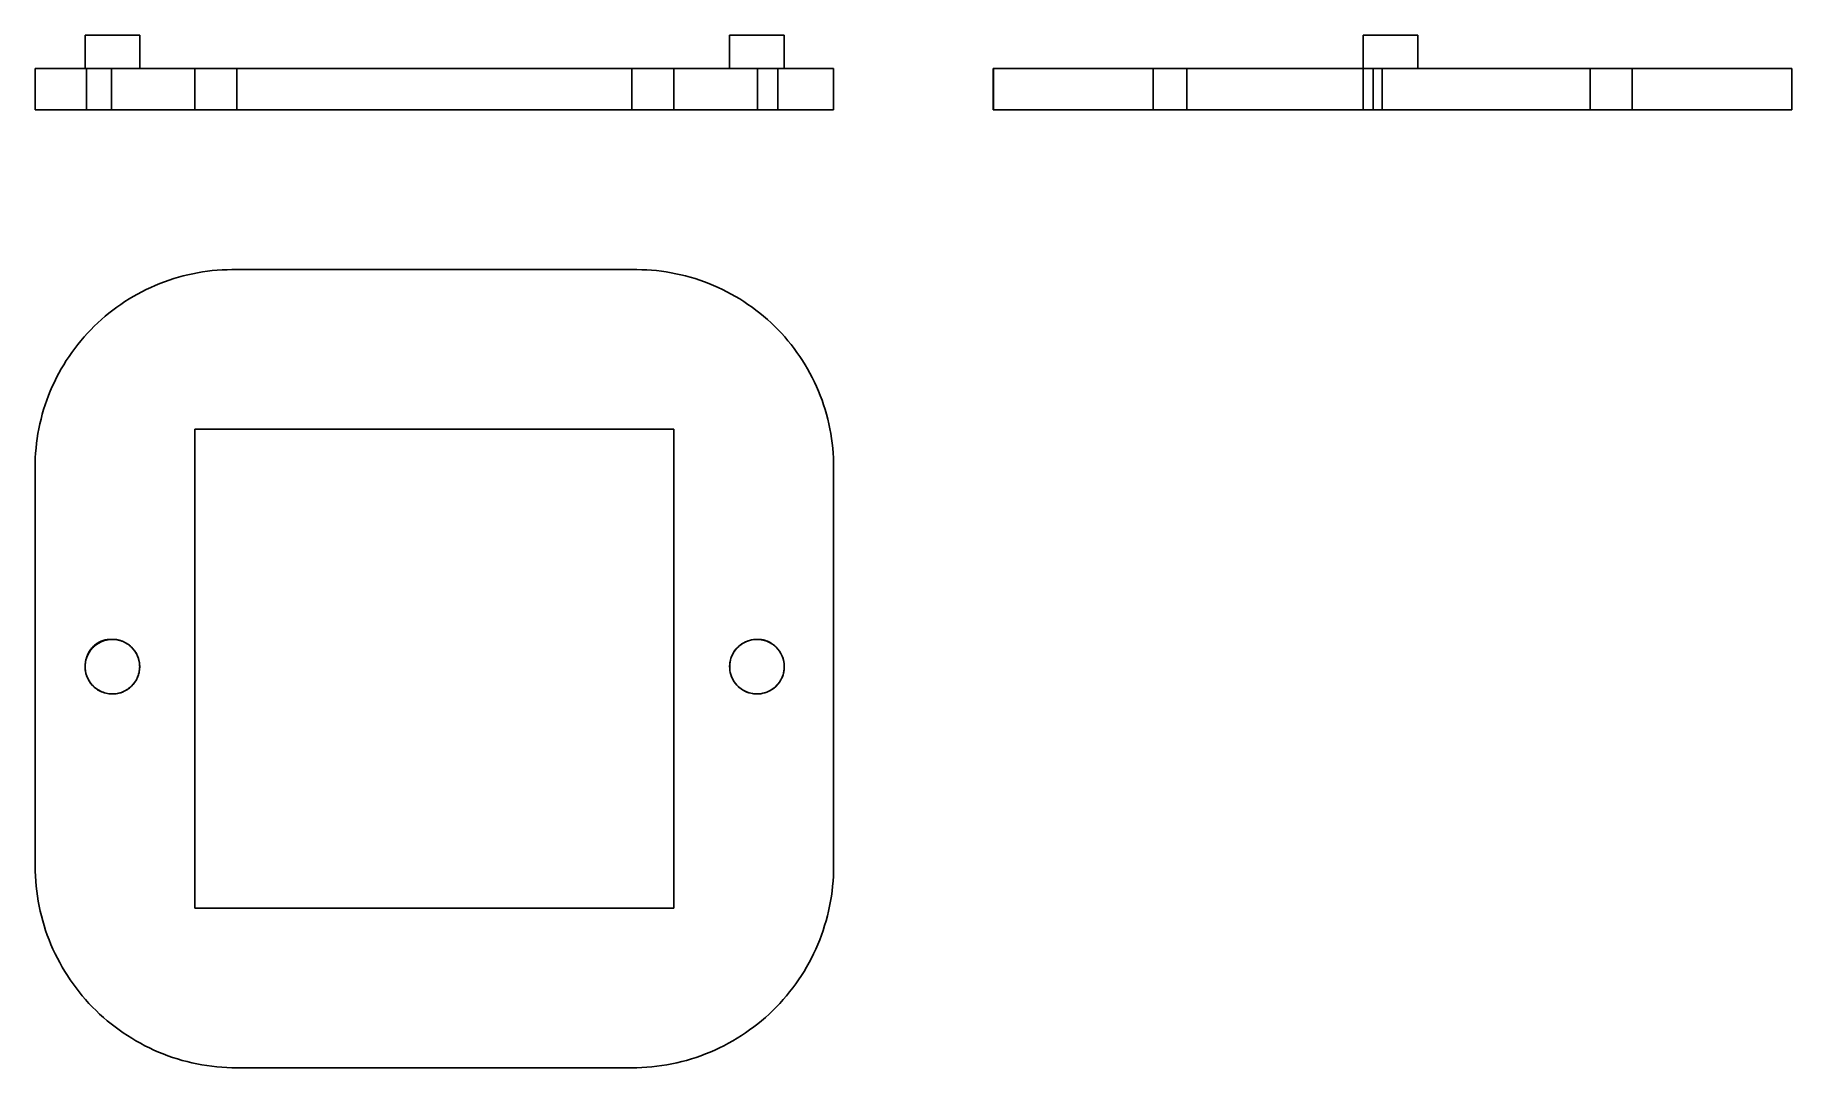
# Model space of a CAD drawing. Extents: x 0 to 3.3, y 0 to 1.94.
import ezdxf

# ---------------------------------------------------------------- set-up
doc = ezdxf.new("R2010")
doc.units = 0
doc.linetypes.add('HIDDEN', pattern=[0.075004, 0.050028, -0.024976])
for name, color, linetype in [('FRONT', 7, 'CONTINUOUS'), ('FRONT_HID', 7, 'HIDDEN'), ('LEFT', 7, 'CONTINUOUS'), ('LEFT_HID', 7, 'HIDDEN'), ('TOP', 7, 'CONTINUOUS'), ('TOP_HID', 7, 'HIDDEN')]:
    doc.layers.add(name, color=color, linetype=linetype)

msp = doc.modelspace()

# ---------------------------------------------------------------- linework, layer by layer
at = {"layer": 'FRONT'}
for p, q in [((0.196382, 1.940723), (0.09375, 1.940723)), ((0.09375, 1.940723), (0.09375, 1.878223)), ((0.196382, 1.878223), (0.196382, 1.940723)), ((1.407319, 1.940723), (1.304688, 1.940723)), ((1.304688, 1.940723), (1.304688, 1.878223)), ((1.407319, 1.878223), (1.407319, 1.940723)), ((0, 1.800098), (0, 1.878223)), ((0, 1.800098), (0, 1.878223)), ((0.378947, 1.878223), (0, 1.878223)), ((0.378947, 1.800098), (0.378947, 1.878223)), ((1.121053, 1.878223), (0.378947, 1.878223)), ((1.121053, 1.800098), (1.121053, 1.878223)), ((1.5, 1.878223), (1.121053, 1.878223)), ((1.5, 1.800098), (1.5, 1.878223)), ((0.378947, 1.800098), (0, 1.800098)), ((1.121053, 1.800098), (0.378947, 1.800098)), ((1.5, 1.800098), (1.121053, 1.800098))]:
    msp.add_line(p, q, dxfattribs=at)
at = {"layer": 'FRONT_HID', "linetype": 'HIDDEN'}
for p, q in [((0.196382, 1.878223), (0.09375, 1.878223)), ((0.09375, 1.878223), (0.096247, 1.878223)), ((0.096247, 1.878223), (0.096247, 1.800098)), ((0.143556, 1.878223), (0.096247, 1.878223)), ((0.143556, 1.878223), (0.143556, 1.800098)), ((0.143556, 1.878223), (0.196382, 1.878223)), ((0.3, 1.800098), (0.3, 1.878223)), ((0.3, 1.878223), (1.2, 1.878223)), ((0.3, 1.800098), (0.3, 1.878223)), ((1.2, 1.878223), (0.3, 1.878223)), ((1.2, 1.800098), (1.2, 1.878223)), ((1.2, 1.800098), (1.2, 1.878223)), ((1.407319, 1.878223), (1.304688, 1.878223)), ((1.304688, 1.878223), (1.356968, 1.878223)), ((1.356968, 1.878223), (1.356968, 1.800098)), ((1.395387, 1.878223), (1.356968, 1.878223)), ((1.395387, 1.878223), (1.395387, 1.800098)), ((1.395387, 1.878223), (1.407319, 1.878223)), ((0.143556, 1.800098), (0.096247, 1.800098)), ((0.096247, 1.800098), (0.196382, 1.800098)), ((0.096247, 1.800098), (0.189474, 1.800098)), ((0.143556, 1.800098), (0.096247, 1.800098)), ((0.196382, 1.800098), (0.143556, 1.800098)), ((0.189474, 1.800098), (0.143556, 1.800098)), ((0.3, 1.800098), (1.2, 1.800098)), ((1.2, 1.800098), (0.3, 1.800098)), ((1.356968, 1.800098), (1.405263, 1.800098)), ((1.356968, 1.800098), (1.407319, 1.800098)), ((1.395387, 1.800098), (1.356968, 1.800098)), ((1.395387, 1.800098), (1.356968, 1.800098)), ((1.405263, 1.800098), (1.395387, 1.800098)), ((1.407319, 1.800098), (1.395387, 1.800098))]:
    msp.add_line(p, q, dxfattribs=at)
at = {"layer": 'LEFT'}
for p, q in [((2.494838, 1.940723), (2.597469, 1.940723)), ((2.494838, 1.940723), (2.494838, 1.878223)), ((2.597469, 1.940723), (2.597469, 1.878223)), ((1.800017, 1.878223), (2.163259, 1.878223)), ((1.800017, 1.878223), (1.800017, 1.800098)), ((2.163259, 1.800098), (2.163259, 1.878223)), ((2.163259, 1.878223), (2.921153, 1.878223)), ((2.921153, 1.878223), (3.300101, 1.878223)), ((2.921153, 1.800098), (2.921153, 1.878223)), ((3.300101, 1.800098), (3.300101, 1.878223)), ((1.800017, 1.800098), (2.163259, 1.800098)), ((2.163259, 1.800098), (2.921153, 1.800098)), ((2.921153, 1.800098), (3.300101, 1.800098))]:
    msp.add_line(p, q, dxfattribs=at)
at = {"layer": 'LEFT_HID', "linetype": 'HIDDEN'}
for p, q in [((2.546153, 1.940723), (2.494838, 1.940723)), ((2.546153, 1.940723), (2.494838, 1.940723)), ((2.597469, 1.940723), (2.546153, 1.940723)), ((2.597469, 1.940723), (2.546153, 1.940723)), ((1.800101, 1.878223), (1.800017, 1.878223)), ((1.800017, 1.878223), (1.800101, 1.878223)), ((1.800101, 1.800098), (1.800101, 1.878223)), ((1.800101, 1.800098), (1.800101, 1.878223)), ((2.100101, 1.800098), (2.100101, 1.878223)), ((2.100101, 1.878223), (3.000101, 1.878223)), ((3.000101, 1.878223), (2.100101, 1.878223)), ((2.100101, 1.800098), (2.100101, 1.878223)), ((2.597469, 1.878223), (2.494838, 1.878223)), ((2.494838, 1.878223), (2.494847, 1.878223)), ((2.49486, 1.878223), (2.494838, 1.878223)), ((2.494838, 1.878223), (2.530342, 1.878223)), ((2.513256, 1.878223), (2.494838, 1.878223)), ((2.494838, 1.878223), (2.494847, 1.878223)), ((2.49486, 1.878223), (2.494838, 1.878223)), ((2.494838, 1.878223), (2.546153, 1.878223)), ((2.494838, 1.878223), (2.494838, 1.800098)), ((2.494838, 1.878223), (2.494838, 1.800098)), ((2.494847, 1.878223), (2.494847, 1.800098)), ((2.49486, 1.878223), (2.49486, 1.800098)), ((2.513256, 1.878223), (2.513256, 1.800098)), ((2.513256, 1.878223), (2.546153, 1.878223)), ((2.530342, 1.878223), (2.530342, 1.800098)), ((2.597469, 1.878223), (2.530342, 1.878223)), ((2.546153, 1.878223), (2.597469, 1.878223)), ((2.546153, 1.878223), (2.597469, 1.878223)), ((3.000101, 1.800098), (3.000101, 1.878223)), ((3.000101, 1.800098), (3.000101, 1.878223)), ((1.800017, 1.800098), (1.800101, 1.800098)), ((1.800101, 1.800098), (1.800017, 1.800098)), ((2.100101, 1.800098), (3.000101, 1.800098)), ((3.000101, 1.800098), (2.100101, 1.800098)), ((2.49486, 1.800098), (2.494838, 1.800098)), ((2.494838, 1.800098), (2.530342, 1.800098)), ((2.513256, 1.800098), (2.494838, 1.800098)), ((2.494838, 1.800098), (2.494847, 1.800098)), ((2.494847, 1.800098), (2.542206, 1.800098)), ((2.494847, 1.800098), (2.546153, 1.800098)), ((2.513256, 1.800098), (2.494847, 1.800098)), ((2.546153, 1.800098), (2.49486, 1.800098)), ((2.542206, 1.800098), (2.49486, 1.800098)), ((2.49486, 1.800098), (2.530342, 1.800098)), ((2.542206, 1.800098), (2.513256, 1.800098)), ((2.546153, 1.800098), (2.513256, 1.800098)), ((2.530342, 1.800098), (2.546153, 1.800098)), ((2.530342, 1.800098), (2.542206, 1.800098))]:
    msp.add_line(p, q, dxfattribs=at)
at = {"layer": 'TOP'}
for p, q in [((0.269227, 1.485842), (0.260361, 1.483193)), ((0.278156, 1.48827), (0.269227, 1.485842)), ((0.287143, 1.490474), (0.278156, 1.48827)), ((0.296182, 1.492454), (0.287143, 1.490474)), ((0.305268, 1.494207), (0.296182, 1.492454)), ((0.314395, 1.495734), (0.305268, 1.494207)), ((0.323557, 1.497032), (0.314395, 1.495734)), ((0.332748, 1.498102), (0.323557, 1.497032)), ((0.341963, 1.498942), (0.332748, 1.498102)), ((0.351196, 1.499552), (0.341963, 1.498942)), ((0.360442, 1.499932), (0.351196, 1.499552)), ((0.369694, 1.500081), (0.360442, 1.499932)), ((0.378947, 1.5), (0.369694, 1.500081)), ((1.121053, 1.5), (0.378947, 1.5)), ((1.130306, 1.500081), (1.121053, 1.5)), ((1.139558, 1.499932), (1.130306, 1.500081)), ((1.148804, 1.499552), (1.139558, 1.499932)), ((1.158037, 1.498942), (1.148804, 1.499552)), ((1.167252, 1.498102), (1.158037, 1.498942)), ((1.176443, 1.497032), (1.167252, 1.498102)), ((1.185605, 1.495734), (1.176443, 1.497032)), ((1.194732, 1.494207), (1.185605, 1.495734)), ((1.203818, 1.492454), (1.194732, 1.494207)), ((1.212857, 1.490474), (1.203818, 1.492454)), ((1.221844, 1.48827), (1.212857, 1.490474)), ((1.230773, 1.485842), (1.221844, 1.48827)), ((1.239639, 1.483193), (1.230773, 1.485842)), ((0.192363, 1.454236), (0.184309, 1.44968)), ((0.200529, 1.458589), (0.192363, 1.454236)), ((0.2088, 1.462738), (0.200529, 1.458589)), ((0.217172, 1.46668), (0.2088, 1.462738)), ((0.22564, 1.470411), (0.217172, 1.46668)), ((0.234198, 1.47393), (0.22564, 1.470411)), ((0.242841, 1.477235), (0.234198, 1.47393)), ((0.251564, 1.480323), (0.242841, 1.477235)), ((0.260361, 1.483193), (0.251564, 1.480323)), ((1.248436, 1.480323), (1.239639, 1.483193)), ((1.257159, 1.477235), (1.248436, 1.480323)), ((1.265802, 1.47393), (1.257159, 1.477235)), ((1.27436, 1.470411), (1.265802, 1.47393)), ((1.282828, 1.46668), (1.27436, 1.470411)), ((1.2912, 1.462738), (1.282828, 1.46668)), ((1.299471, 1.458589), (1.2912, 1.462738)), ((1.307637, 1.454236), (1.299471, 1.458589)), ((1.315691, 1.44968), (1.307637, 1.454236)), ((0.145877, 1.42397), (0.138592, 1.418265)), ((0.153303, 1.429492), (0.145877, 1.42397)), ((0.160863, 1.434828), (0.153303, 1.429492)), ((0.168554, 1.439973), (0.160863, 1.434828)), ((0.176371, 1.444924), (0.168554, 1.439973)), ((0.184309, 1.44968), (0.176371, 1.444924)), ((1.323629, 1.444924), (1.315691, 1.44968)), ((1.331446, 1.439973), (1.323629, 1.444924)), ((1.339137, 1.434828), (1.331446, 1.439973)), ((1.346697, 1.429492), (1.339137, 1.434828)), ((1.354123, 1.42397), (1.346697, 1.429492)), ((1.361408, 1.418265), (1.354123, 1.42397)), ((0.104422, 1.387115), (0.098068, 1.380387)), ((0.110941, 1.393682), (0.104422, 1.387115)), ((0.117622, 1.400084), (0.110941, 1.393682)), ((0.12446, 1.406318), (0.117622, 1.400084)), ((0.131452, 1.412379), (0.12446, 1.406318)), ((0.138592, 1.418265), (0.131452, 1.412379)), ((1.368548, 1.412379), (1.361408, 1.418265)), ((1.37554, 1.406318), (1.368548, 1.412379)), ((1.382378, 1.400084), (1.37554, 1.406318)), ((1.389059, 1.393682), (1.382378, 1.400084)), ((1.395578, 1.387115), (1.389059, 1.393682)), ((1.401932, 1.380387), (1.395578, 1.387115)), ((0.080041, 1.359284), (0.074389, 1.351957)), ((0.085874, 1.366467), (0.080041, 1.359284)), ((0.091884, 1.373503), (0.085874, 1.366467)), ((0.098068, 1.380387), (0.091884, 1.373503)), ((1.408116, 1.373503), (1.401932, 1.380387)), ((1.414126, 1.366467), (1.408116, 1.373503)), ((1.419959, 1.359284), (1.414126, 1.366467)), ((1.425611, 1.351957), (1.419959, 1.359284)), ((0.053659, 1.321311), (0.048962, 1.313338)), ((0.058553, 1.329164), (0.053659, 1.321311)), ((0.063642, 1.336892), (0.058553, 1.329164)), ((0.068922, 1.344492), (0.063642, 1.336892)), ((0.074389, 1.351957), (0.068922, 1.344492)), ((1.431078, 1.344492), (1.425611, 1.351957)), ((1.436358, 1.336892), (1.431078, 1.344492)), ((1.441447, 1.329164), (1.436358, 1.336892)), ((1.446341, 1.321311), (1.441447, 1.329164)), ((1.451038, 1.313338), (1.446341, 1.321311)), ((0.036083, 1.288753), (0.032203, 1.280352)), ((0.040171, 1.297054), (0.036083, 1.288753)), ((0.044465, 1.305251), (0.040171, 1.297054)), ((0.048962, 1.313338), (0.044465, 1.305251)), ((1.455535, 1.305251), (1.451038, 1.313338)), ((1.459829, 1.297054), (1.455535, 1.305251)), ((1.463917, 1.288753), (1.459829, 1.297054)), ((1.467797, 1.280352), (1.463917, 1.288753)), ((0.021836, 1.254606), (0.018812, 1.245861)), ((0.025077, 1.263273), (0.021836, 1.254606)), ((0.028534, 1.271857), (0.025077, 1.263273)), ((0.032203, 1.280352), (0.028534, 1.271857)), ((1.471466, 1.271857), (1.467797, 1.280352)), ((1.474923, 1.263273), (1.471466, 1.271857)), ((1.478164, 1.254606), (1.474923, 1.263273)), ((1.481188, 1.245861), (1.478164, 1.254606)), ((0.013422, 1.228158), (0.01106, 1.219211)), ((0.016007, 1.237043), (0.013422, 1.228158)), ((0.018812, 1.245861), (0.016007, 1.237043)), ((1.483993, 1.237043), (1.481188, 1.245861)), ((1.486578, 1.228158), (1.483993, 1.237043)), ((1.48894, 1.219211), (1.486578, 1.228158)), ((0.005321, 1.192056), (0.003861, 1.182919)), ((0.007008, 1.201155), (0.005321, 1.192056)), ((0.008921, 1.210208), (0.007008, 1.201155)), ((0.01106, 1.219211), (0.008921, 1.210208)), ((0.3, 1.2), (0.3, 0.3)), ((1.2, 1.2), (0.3, 1.2)), ((1.2, 0.3), (1.2, 1.2)), ((1.491079, 1.210208), (1.48894, 1.219211)), ((1.492992, 1.201155), (1.491079, 1.210208)), ((1.494679, 1.192056), (1.492992, 1.201155)), ((1.496139, 1.182919), (1.494679, 1.192056)), ((0.000855, 1.155328), (0.000312, 1.14609)), ((0.001628, 1.164549), (0.000855, 1.155328)), ((0.00263, 1.173748), (0.001628, 1.164549)), ((0.003861, 1.182919), (0.00263, 1.173748)), ((1.49737, 1.173748), (1.496139, 1.182919)), ((1.498372, 1.164549), (1.49737, 1.173748)), ((1.499145, 1.155328), (1.498372, 1.164549)), ((1.499688, 1.14609), (1.499145, 1.155328)), ((0.000312, 1.14609), (0, 1.136842)), ((0, 1.136842), (0, 0.378947)), ((1.5, 1.136842), (1.499688, 1.14609)), ((1.5, 0.378947), (1.5, 1.136842)), ((0.111111, 0.792423), (0.107449, 0.788851)), ((0.109431, 0.79219), (0.108704, 0.791483)), ((0.110172, 0.792881), (0.109431, 0.79219)), ((0.110928, 0.793556), (0.110172, 0.792881)), ((0.111698, 0.794215), (0.110928, 0.793556)), ((0.115111, 0.795613), (0.111111, 0.792423)), ((0.112483, 0.794858), (0.111698, 0.794215)), ((0.11328, 0.795483), (0.112483, 0.794858)), ((0.114091, 0.796091), (0.11328, 0.795483)), ((0.114915, 0.796682), (0.114091, 0.796091)), ((0.115751, 0.797255), (0.114915, 0.796682)), ((0.119408, 0.798388), (0.115111, 0.795613)), ((0.1166, 0.79781), (0.115751, 0.797255)), ((0.11746, 0.798347), (0.1166, 0.79781)), ((0.118331, 0.798865), (0.11746, 0.798347)), ((0.119213, 0.799364), (0.118331, 0.798865)), ((0.120106, 0.799845), (0.119213, 0.799364)), ((0.12396, 0.800722), (0.119408, 0.798388)), ((0.121009, 0.800306), (0.120106, 0.799845)), ((0.121921, 0.800748), (0.121009, 0.800306)), ((0.122843, 0.80117), (0.121921, 0.800748)), ((0.123773, 0.801572), (0.122843, 0.80117)), ((0.124712, 0.801954), (0.123773, 0.801572)), ((0.128722, 0.802591), (0.12396, 0.800722)), ((0.125659, 0.802316), (0.124712, 0.801954)), ((0.126613, 0.802658), (0.125659, 0.802316)), ((0.127575, 0.802979), (0.126613, 0.802658)), ((0.128543, 0.80328), (0.127575, 0.802979)), ((0.129517, 0.80356), (0.128543, 0.80328)), ((0.133647, 0.803977), (0.128722, 0.802591)), ((0.130497, 0.803819), (0.129517, 0.80356)), ((0.131482, 0.804057), (0.130497, 0.803819)), ((0.132473, 0.804273), (0.131482, 0.804057)), ((0.133467, 0.804469), (0.132473, 0.804273)), ((0.134466, 0.804643), (0.133467, 0.804469)), ((0.138685, 0.804865), (0.133647, 0.803977)), ((0.135468, 0.804796), (0.134466, 0.804643)), ((0.136473, 0.804927), (0.135468, 0.804796)), ((0.137481, 0.805037), (0.136473, 0.804927)), ((0.138491, 0.805125), (0.137481, 0.805037)), ((0.139503, 0.805192), (0.138491, 0.805125)), ((0.143786, 0.805247), (0.138685, 0.804865)), ((0.140515, 0.805236), (0.139503, 0.805192)), ((0.141529, 0.80526), (0.140515, 0.805236)), ((0.142542, 0.805261), (0.141529, 0.80526)), ((0.143556, 0.805241), (0.142542, 0.805261)), ((0.148901, 0.80512), (0.143786, 0.805247)), ((0.153977, 0.804484), (0.148901, 0.80512)), ((0.158964, 0.803345), (0.153977, 0.804484)), ((0.163814, 0.801716), (0.158964, 0.803345)), ((0.168477, 0.799612), (0.163814, 0.801716)), ((0.172907, 0.797054), (0.168477, 0.799612)), ((0.177061, 0.794068), (0.172907, 0.797054)), ((0.180896, 0.790683), (0.177061, 0.794068)), ((1.322048, 0.792423), (1.318386, 0.788851)), ((1.326048, 0.795613), (1.322048, 0.792423)), ((1.330345, 0.798388), (1.326048, 0.795613)), ((1.334898, 0.800722), (1.330345, 0.798388)), ((1.33966, 0.802591), (1.334898, 0.800722)), ((1.344584, 0.803977), (1.33966, 0.802591)), ((1.349622, 0.804865), (1.344584, 0.803977)), ((1.354724, 0.805247), (1.349622, 0.804865)), ((1.359838, 0.80512), (1.354724, 0.805247)), ((1.357669, 0.805263), (1.356968, 0.805254)), ((1.358371, 0.805261), (1.357669, 0.805263)), ((1.359072, 0.805249), (1.358371, 0.805261)), ((1.359773, 0.805226), (1.359072, 0.805249)), ((1.360473, 0.805193), (1.359773, 0.805226)), ((1.364914, 0.804484), (1.359838, 0.80512)), ((1.361173, 0.80515), (1.360473, 0.805193)), ((1.361873, 0.805096), (1.361173, 0.80515)), ((1.362571, 0.805032), (1.361873, 0.805096)), ((1.363269, 0.804957), (1.362571, 0.805032)), ((1.363965, 0.804873), (1.363269, 0.804957)), ((1.36466, 0.804778), (1.363965, 0.804873)), ((1.365353, 0.804672), (1.36466, 0.804778)), ((1.369902, 0.803345), (1.364914, 0.804484)), ((1.366045, 0.804557), (1.365353, 0.804672)), ((1.366735, 0.804431), (1.366045, 0.804557)), ((1.367423, 0.804295), (1.366735, 0.804431)), ((1.368109, 0.804149), (1.367423, 0.804295)), ((1.368793, 0.803992), (1.368109, 0.804149)), ((1.369474, 0.803826), (1.368793, 0.803992)), ((1.370153, 0.80365), (1.369474, 0.803826)), ((1.374751, 0.801716), (1.369902, 0.803345)), ((1.370829, 0.803463), (1.370153, 0.80365)), ((1.371502, 0.803267), (1.370829, 0.803463)), ((1.372172, 0.80306), (1.371502, 0.803267)), ((1.37284, 0.802844), (1.372172, 0.80306)), ((1.373503, 0.802618), (1.37284, 0.802844)), ((1.374164, 0.802382), (1.373503, 0.802618)), ((1.374821, 0.802136), (1.374164, 0.802382)), ((1.379414, 0.799612), (1.374751, 0.801716)), ((1.375474, 0.80188), (1.374821, 0.802136)), ((1.376123, 0.801615), (1.375474, 0.80188)), ((1.376769, 0.801341), (1.376123, 0.801615)), ((1.37741, 0.801056), (1.376769, 0.801341)), ((1.378047, 0.800763), (1.37741, 0.801056)), ((1.378679, 0.80046), (1.378047, 0.800763)), ((1.379307, 0.800147), (1.378679, 0.80046)), ((1.37993, 0.799826), (1.379307, 0.800147)), ((1.383844, 0.797054), (1.379414, 0.799612)), ((1.380549, 0.799495), (1.37993, 0.799826)), ((1.381162, 0.799155), (1.380549, 0.799495)), ((1.381771, 0.798806), (1.381162, 0.799155)), ((1.382374, 0.798448), (1.381771, 0.798806)), ((1.382972, 0.798081), (1.382374, 0.798448)), ((1.383564, 0.797705), (1.382972, 0.798081)), ((1.38415, 0.797321), (1.383564, 0.797705)), ((1.387998, 0.794068), (1.383844, 0.797054)), ((1.384731, 0.796928), (1.38415, 0.797321)), ((1.385306, 0.796526), (1.384731, 0.796928)), ((1.385875, 0.796116), (1.385306, 0.796526)), ((1.386438, 0.795697), (1.385875, 0.796116)), ((1.386995, 0.795271), (1.386438, 0.795697)), ((1.387545, 0.794836), (1.386995, 0.795271)), ((1.388089, 0.794393), (1.387545, 0.794836)), ((1.391834, 0.790683), (1.387998, 0.794068)), ((1.388626, 0.793942), (1.388089, 0.794393)), ((1.389156, 0.793483), (1.388626, 0.793942)), ((1.389679, 0.793016), (1.389156, 0.793483)), ((1.390196, 0.792541), (1.389679, 0.793016)), ((1.390705, 0.792059), (1.390196, 0.792541)), ((1.391208, 0.79157), (1.390705, 0.792059)), ((0.094323, 0.761596), (0.093814, 0.756505)), ((0.095337, 0.76661), (0.094323, 0.761596)), ((0.096845, 0.771498), (0.095337, 0.76661)), ((0.096511, 0.770738), (0.096247, 0.769759)), ((0.096796, 0.77171), (0.096511, 0.770738)), ((0.097102, 0.772677), (0.096796, 0.77171)), ((0.098832, 0.776212), (0.096845, 0.771498)), ((0.097429, 0.773636), (0.097102, 0.772677)), ((0.097776, 0.774589), (0.097429, 0.773636)), ((0.098144, 0.775534), (0.097776, 0.774589)), ((0.098531, 0.77647), (0.098144, 0.775534)), ((0.098939, 0.777399), (0.098531, 0.77647)), ((0.101278, 0.780705), (0.098832, 0.776212)), ((0.099366, 0.778318), (0.098939, 0.777399)), ((0.099813, 0.779228), (0.099366, 0.778318)), ((0.100279, 0.780128), (0.099813, 0.779228)), ((0.100764, 0.781018), (0.100279, 0.780128)), ((0.101268, 0.781897), (0.100764, 0.781018)), ((0.101791, 0.782766), (0.101268, 0.781897)), ((0.10416, 0.784932), (0.101278, 0.780705)), ((0.102333, 0.783623), (0.101791, 0.782766)), ((0.102893, 0.784468), (0.102333, 0.783623)), ((0.10347, 0.785301), (0.102893, 0.784468)), ((0.104066, 0.786121), (0.10347, 0.785301)), ((0.104678, 0.786929), (0.104066, 0.786121)), ((0.107449, 0.788851), (0.10416, 0.784932)), ((0.105308, 0.787723), (0.104678, 0.786929)), ((0.105955, 0.788504), (0.105308, 0.787723)), ((0.106618, 0.78927), (0.105955, 0.788504)), ((0.107298, 0.790023), (0.106618, 0.78927)), ((0.107993, 0.79076), (0.107298, 0.790023)), ((0.108704, 0.791483), (0.107993, 0.79076)), ((0.184376, 0.786933), (0.180896, 0.790683)), ((0.187465, 0.782855), (0.184376, 0.786933)), ((0.190132, 0.778489), (0.187465, 0.782855)), ((0.192352, 0.77388), (0.190132, 0.778489)), ((0.194102, 0.769073), (0.192352, 0.77388)), ((0.195364, 0.764115), (0.194102, 0.769073)), ((0.196127, 0.759057), (0.195364, 0.764115)), ((0.196382, 0.753947), (0.196127, 0.759057)), ((1.305261, 0.761596), (1.304751, 0.756505)), ((1.306274, 0.76661), (1.305261, 0.761596)), ((1.307782, 0.771498), (1.306274, 0.76661)), ((1.309769, 0.776212), (1.307782, 0.771498)), ((1.312216, 0.780705), (1.309769, 0.776212)), ((1.315098, 0.784932), (1.312216, 0.780705)), ((1.318386, 0.788851), (1.315098, 0.784932)), ((1.391703, 0.791073), (1.391208, 0.79157)), ((1.39219, 0.790569), (1.391703, 0.791073)), ((1.395313, 0.786933), (1.391834, 0.790683)), ((1.39267, 0.790057), (1.39219, 0.790569)), ((1.393143, 0.789539), (1.39267, 0.790057)), ((1.393607, 0.789014), (1.393143, 0.789539)), ((1.394064, 0.788481), (1.393607, 0.789014)), ((1.394513, 0.787943), (1.394064, 0.788481)), ((1.394954, 0.787397), (1.394513, 0.787943)), ((1.395387, 0.786845), (1.394954, 0.787397)), ((1.398402, 0.782855), (1.395313, 0.786933)), ((1.40107, 0.778489), (1.398402, 0.782855)), ((1.40329, 0.77388), (1.40107, 0.778489)), ((1.405039, 0.769073), (1.40329, 0.77388)), ((1.406302, 0.764115), (1.405039, 0.769073)), ((1.407064, 0.759057), (1.406302, 0.764115)), ((1.407319, 0.753947), (1.407064, 0.759057)), ((0.093814, 0.756505), (0.093814, 0.751389)), ((0.093814, 0.751389), (0.094323, 0.746299)), ((0.094323, 0.746299), (0.095337, 0.741285)), ((0.095337, 0.741285), (0.096845, 0.736396)), ((0.096845, 0.736396), (0.098832, 0.731682)), ((0.098832, 0.731682), (0.101278, 0.72719)), ((0.101278, 0.72719), (0.10416, 0.722963)), ((0.187465, 0.72504), (0.190132, 0.729405)), ((0.190132, 0.729405), (0.192352, 0.734015)), ((0.192352, 0.734015), (0.194102, 0.738822)), ((0.194102, 0.738822), (0.195364, 0.743779)), ((0.195364, 0.743779), (0.196127, 0.748838)), ((0.196127, 0.748838), (0.196382, 0.753947)), ((1.304751, 0.756505), (1.304751, 0.751389)), ((1.304751, 0.751389), (1.305261, 0.746299)), ((1.305261, 0.746299), (1.306274, 0.741285)), ((1.306274, 0.741285), (1.307782, 0.736396)), ((1.307782, 0.736396), (1.309769, 0.731682)), ((1.309769, 0.731682), (1.312216, 0.72719)), ((1.312216, 0.72719), (1.315098, 0.722963)), ((1.398402, 0.72504), (1.40107, 0.729405)), ((1.40107, 0.729405), (1.40329, 0.734015)), ((1.40329, 0.734015), (1.405039, 0.738822)), ((1.405039, 0.738822), (1.406302, 0.743779)), ((1.406302, 0.743779), (1.407064, 0.748838)), ((1.407064, 0.748838), (1.407319, 0.753947)), ((0.10416, 0.722963), (0.107449, 0.719044)), ((0.107449, 0.719044), (0.111111, 0.715472)), ((0.111111, 0.715472), (0.115111, 0.712282)), ((0.115111, 0.712282), (0.119408, 0.709507)), ((0.119408, 0.709507), (0.12396, 0.707173)), ((0.12396, 0.707173), (0.128722, 0.705304)), ((0.128722, 0.705304), (0.133647, 0.703918)), ((0.133647, 0.703918), (0.138685, 0.70303)), ((0.138685, 0.70303), (0.143786, 0.702648)), ((0.143786, 0.702648), (0.148901, 0.702775)), ((0.148901, 0.702775), (0.153977, 0.703411)), ((0.153977, 0.703411), (0.158964, 0.70455)), ((0.158964, 0.70455), (0.163814, 0.706179)), ((0.163814, 0.706179), (0.168477, 0.708283)), ((0.168477, 0.708283), (0.172907, 0.710841)), ((0.172907, 0.710841), (0.177061, 0.713827)), ((0.177061, 0.713827), (0.180896, 0.717212)), ((0.180896, 0.717212), (0.184376, 0.720962)), ((0.184376, 0.720962), (0.187465, 0.72504)), ((1.315098, 0.722963), (1.318386, 0.719044)), ((1.318386, 0.719044), (1.322048, 0.715472)), ((1.322048, 0.715472), (1.326048, 0.712282)), ((1.326048, 0.712282), (1.330345, 0.709507)), ((1.330345, 0.709507), (1.334898, 0.707173)), ((1.334898, 0.707173), (1.33966, 0.705304)), ((1.33966, 0.705304), (1.344584, 0.703918)), ((1.344584, 0.703918), (1.349622, 0.70303)), ((1.349622, 0.70303), (1.354724, 0.702648)), ((1.354724, 0.702648), (1.359838, 0.702775)), ((1.359838, 0.702775), (1.364914, 0.703411)), ((1.364914, 0.703411), (1.369902, 0.70455)), ((1.369902, 0.70455), (1.374751, 0.706179)), ((1.374751, 0.706179), (1.379414, 0.708283)), ((1.379414, 0.708283), (1.383844, 0.710841)), ((1.383844, 0.710841), (1.387998, 0.713827)), ((1.387998, 0.713827), (1.391834, 0.717212)), ((1.391834, 0.717212), (1.395313, 0.720962)), ((1.395313, 0.720962), (1.398402, 0.72504)), ((0, 0.378947), (0.000118, 0.3695)), ((0.000118, 0.3695), (0.000471, 0.360058)), ((1.499529, 0.360058), (1.499882, 0.3695)), ((1.499882, 0.3695), (1.5, 0.378947)), ((0.000471, 0.360058), (0.00106, 0.350629)), ((0.00106, 0.350629), (0.001883, 0.341216)), ((0.001883, 0.341216), (0.002941, 0.331828)), ((0.002941, 0.331828), (0.004233, 0.322468)), ((1.495767, 0.322468), (1.497059, 0.331828)), ((1.497059, 0.331828), (1.498117, 0.341216)), ((1.498117, 0.341216), (1.49894, 0.350629)), ((1.49894, 0.350629), (1.499529, 0.360058)), ((0.004233, 0.322468), (0.005757, 0.313144)), ((0.005757, 0.313144), (0.007514, 0.30386)), ((0.007514, 0.30386), (0.009501, 0.294624)), ((0.3, 0.3), (1.2, 0.3)), ((1.490499, 0.294624), (1.492486, 0.30386)), ((1.492486, 0.30386), (1.494243, 0.313144)), ((1.494243, 0.313144), (1.495767, 0.322468)), ((0.009501, 0.294624), (0.011718, 0.285439)), ((0.011718, 0.285439), (0.014163, 0.276313)), ((0.014163, 0.276313), (0.016836, 0.267251)), ((0.016836, 0.267251), (0.019733, 0.258258)), ((1.480267, 0.258258), (1.483164, 0.267251)), ((1.483164, 0.267251), (1.485837, 0.276313)), ((1.485837, 0.276313), (1.488282, 0.285439)), ((1.488282, 0.285439), (1.490499, 0.294624)), ((0.019733, 0.258258), (0.022853, 0.24934)), ((0.022853, 0.24934), (0.026195, 0.240502)), ((0.026195, 0.240502), (0.029756, 0.231751)), ((0.029756, 0.231751), (0.033535, 0.223091)), ((1.466465, 0.223091), (1.470244, 0.231751)), ((1.470244, 0.231751), (1.473805, 0.240502)), ((1.473805, 0.240502), (1.477147, 0.24934)), ((1.477147, 0.24934), (1.480267, 0.258258)), ((0.033535, 0.223091), (0.037528, 0.214528)), ((0.037528, 0.214528), (0.041733, 0.206068)), ((0.041733, 0.206068), (0.046148, 0.197714)), ((1.453852, 0.197714), (1.458267, 0.206068)), ((1.458267, 0.206068), (1.462472, 0.214528)), ((1.462472, 0.214528), (1.466465, 0.223091)), ((0.046148, 0.197714), (0.050769, 0.189474)), ((0.050769, 0.189474), (0.055595, 0.181351)), ((0.055595, 0.181351), (0.060622, 0.173351)), ((0.060622, 0.173351), (0.065846, 0.165479)), ((0.065846, 0.165479), (0.071266, 0.157739)), ((1.428734, 0.157739), (1.434154, 0.165479)), ((1.434154, 0.165479), (1.439378, 0.173351)), ((1.439378, 0.173351), (1.444405, 0.181351)), ((1.444405, 0.181351), (1.449231, 0.189474)), ((1.449231, 0.189474), (1.453852, 0.197714)), ((0.071266, 0.157739), (0.076876, 0.150137)), ((0.076876, 0.150137), (0.082674, 0.142678)), ((0.082674, 0.142678), (0.088657, 0.135365)), ((0.088657, 0.135365), (0.09482, 0.128203)), ((1.40518, 0.128203), (1.411343, 0.135365)), ((1.411343, 0.135365), (1.417326, 0.142678)), ((1.417326, 0.142678), (1.423124, 0.150137)), ((1.423124, 0.150137), (1.428734, 0.157739)), ((0.09482, 0.128203), (0.101159, 0.121198)), ((0.101159, 0.121198), (0.107672, 0.114352)), ((0.107672, 0.114352), (0.114352, 0.107672)), ((0.114352, 0.107672), (0.121198, 0.101159)), ((0.121198, 0.101159), (0.128203, 0.09482)), ((1.371797, 0.09482), (1.378802, 0.101159)), ((1.378802, 0.101159), (1.385648, 0.107672)), ((1.385648, 0.107672), (1.392328, 0.114352)), ((1.392328, 0.114352), (1.398841, 0.121198)), ((1.398841, 0.121198), (1.40518, 0.128203)), ((0.128203, 0.09482), (0.135365, 0.088657)), ((0.135365, 0.088657), (0.142678, 0.082674)), ((0.142678, 0.082674), (0.150137, 0.076876)), ((0.150137, 0.076876), (0.157739, 0.071266)), ((0.157739, 0.071266), (0.165479, 0.065846)), ((1.334521, 0.065846), (1.342261, 0.071266)), ((1.342261, 0.071266), (1.349863, 0.076876)), ((1.349863, 0.076876), (1.357322, 0.082674)), ((1.357322, 0.082674), (1.364635, 0.088657)), ((1.364635, 0.088657), (1.371797, 0.09482)), ((0.165479, 0.065846), (0.173351, 0.060622)), ((0.173351, 0.060622), (0.181351, 0.055595)), ((0.181351, 0.055595), (0.189474, 0.050769)), ((0.189474, 0.050769), (0.197714, 0.046148)), ((0.197714, 0.046148), (0.206068, 0.041733)), ((0.206068, 0.041733), (0.214528, 0.037528)), ((0.214528, 0.037528), (0.223091, 0.033535)), ((0.223091, 0.033535), (0.231751, 0.029756)), ((1.268249, 0.029756), (1.276909, 0.033535)), ((1.276909, 0.033535), (1.285472, 0.037528)), ((1.285472, 0.037528), (1.293932, 0.041733)), ((1.293932, 0.041733), (1.302286, 0.046148)), ((1.302286, 0.046148), (1.310526, 0.050769)), ((1.310526, 0.050769), (1.318649, 0.055595)), ((1.318649, 0.055595), (1.326649, 0.060622)), ((1.326649, 0.060622), (1.334521, 0.065846)), ((0.231751, 0.029756), (0.240502, 0.026195)), ((0.240502, 0.026195), (0.24934, 0.022853)), ((0.24934, 0.022853), (0.258258, 0.019733)), ((0.258258, 0.019733), (0.267251, 0.016836)), ((0.267251, 0.016836), (0.276313, 0.014163)), ((0.276313, 0.014163), (0.285439, 0.011718)), ((0.285439, 0.011718), (0.294624, 0.009501)), ((0.294624, 0.009501), (0.30386, 0.007514)), ((0.30386, 0.007514), (0.313144, 0.005757)), ((0.313144, 0.005757), (0.322468, 0.004233)), ((0.322468, 0.004233), (0.331828, 0.002941)), ((0.331828, 0.002941), (0.341216, 0.001883)), ((0.341216, 0.001883), (0.350629, 0.00106)), ((0.350629, 0.00106), (0.360058, 0.000471)), ((0.360058, 0.000471), (0.3695, 0.000118)), ((0.3695, 0.000118), (0.378947, 0)), ((0.378947, 0), (1.121053, 0)), ((1.121053, 0), (1.1305, 0.000118)), ((1.1305, 0.000118), (1.139942, 0.000471)), ((1.139942, 0.000471), (1.149371, 0.00106)), ((1.149371, 0.00106), (1.158784, 0.001883)), ((1.158784, 0.001883), (1.168172, 0.002941)), ((1.168172, 0.002941), (1.177532, 0.004233)), ((1.177532, 0.004233), (1.186856, 0.005757)), ((1.186856, 0.005757), (1.19614, 0.007514)), ((1.19614, 0.007514), (1.205376, 0.009501)), ((1.205376, 0.009501), (1.214561, 0.011718)), ((1.214561, 0.011718), (1.223687, 0.014163)), ((1.223687, 0.014163), (1.232749, 0.016836)), ((1.232749, 0.016836), (1.241742, 0.019733)), ((1.241742, 0.019733), (1.25066, 0.022853)), ((1.25066, 0.022853), (1.259498, 0.026195)), ((1.259498, 0.026195), (1.268249, 0.029756))]:
    msp.add_line(p, q, dxfattribs=at)
at = {"layer": 'TOP_HID', "linetype": 'HIDDEN'}
for p, q in [((0.110798, 0.792145), (0.11006, 0.791469)), ((0.111549, 0.792805), (0.110798, 0.792145)), ((0.112313, 0.793451), (0.111549, 0.792805)), ((0.113089, 0.794082), (0.112313, 0.793451)), ((0.113878, 0.794698), (0.113089, 0.794082)), ((0.114678, 0.795298), (0.113878, 0.794698)), ((0.11549, 0.795883), (0.114678, 0.795298)), ((0.116313, 0.796451), (0.11549, 0.795883)), ((0.117147, 0.797004), (0.116313, 0.796451)), ((0.117991, 0.79754), (0.117147, 0.797004)), ((0.118846, 0.798059), (0.117991, 0.79754)), ((0.119711, 0.798562), (0.118846, 0.798059)), ((0.120586, 0.799048), (0.119711, 0.798562)), ((0.121469, 0.799516), (0.120586, 0.799048)), ((0.122362, 0.799968), (0.121469, 0.799516)), ((0.123264, 0.800401), (0.122362, 0.799968)), ((0.124173, 0.800818), (0.123264, 0.800401)), ((0.125091, 0.801216), (0.124173, 0.800818)), ((0.126016, 0.801596), (0.125091, 0.801216)), ((0.126949, 0.801959), (0.126016, 0.801596)), ((0.127888, 0.802303), (0.126949, 0.801959)), ((0.128834, 0.802628), (0.127888, 0.802303)), ((0.129786, 0.802935), (0.128834, 0.802628)), ((0.130744, 0.803224), (0.129786, 0.802935)), ((0.131707, 0.803494), (0.130744, 0.803224)), ((0.132675, 0.803745), (0.131707, 0.803494)), ((0.133648, 0.803977), (0.132675, 0.803745)), ((0.134626, 0.80419), (0.133648, 0.803977)), ((0.135607, 0.804384), (0.134626, 0.80419)), ((0.136592, 0.804559), (0.135607, 0.804384)), ((0.13758, 0.804714), (0.136592, 0.804559)), ((0.138571, 0.804851), (0.13758, 0.804714)), ((0.139565, 0.804967), (0.138571, 0.804851)), ((0.14056, 0.805065), (0.139565, 0.804967)), ((0.141558, 0.805143), (0.14056, 0.805065)), ((0.142556, 0.805202), (0.141558, 0.805143)), ((0.143556, 0.805241), (0.142556, 0.805202)), ((0.143556, 0.805241), (0.144859, 0.805263)), ((0.144859, 0.805263), (0.146162, 0.805251)), ((0.146162, 0.805251), (0.147465, 0.805207)), ((0.147465, 0.805207), (0.148766, 0.80513)), ((0.148766, 0.80513), (0.150065, 0.805019)), ((0.150065, 0.805019), (0.15136, 0.804876)), ((0.15136, 0.804876), (0.152652, 0.804699)), ((0.152652, 0.804699), (0.153938, 0.80449)), ((0.153938, 0.80449), (0.155219, 0.804249)), ((0.155219, 0.804249), (0.156493, 0.803975)), ((0.156493, 0.803975), (0.15776, 0.803668)), ((0.15776, 0.803668), (0.159019, 0.80333)), ((0.159019, 0.80333), (0.160269, 0.802959)), ((0.160269, 0.802959), (0.161509, 0.802557)), ((0.161509, 0.802557), (0.162738, 0.802124)), ((0.162738, 0.802124), (0.163956, 0.80166)), ((0.163956, 0.80166), (0.165161, 0.801165)), ((0.165161, 0.801165), (0.166354, 0.800639)), ((0.166354, 0.800639), (0.167533, 0.800083)), ((0.167533, 0.800083), (0.168698, 0.799498)), ((0.168698, 0.799498), (0.169847, 0.798883)), ((0.169847, 0.798883), (0.17098, 0.798239)), ((0.17098, 0.798239), (0.172097, 0.797567)), ((0.172097, 0.797567), (0.173196, 0.796866)), ((0.173196, 0.796866), (0.174277, 0.796138)), ((0.174277, 0.796138), (0.175339, 0.795382)), ((0.175339, 0.795382), (0.176382, 0.7946)), ((0.176382, 0.7946), (0.177404, 0.793792)), ((0.177404, 0.793792), (0.178405, 0.792957)), ((0.178405, 0.792957), (0.179385, 0.792098)), ((0.179385, 0.792098), (0.180343, 0.791214)), ((1.318932, 0.78943), (1.321699, 0.792112)), ((1.321699, 0.792112), (1.324659, 0.794578)), ((1.324659, 0.794578), (1.327796, 0.796815)), ((1.327796, 0.796815), (1.331092, 0.798811)), ((1.331092, 0.798811), (1.334528, 0.800553)), ((1.334528, 0.800553), (1.338085, 0.802033)), ((1.338085, 0.802033), (1.341743, 0.803242)), ((1.341743, 0.803242), (1.345482, 0.804173)), ((1.345482, 0.804173), (1.34928, 0.804821)), ((1.34928, 0.804821), (1.353116, 0.805182)), ((1.353116, 0.805182), (1.356968, 0.805254)), ((1.357665, 0.805236), (1.356968, 0.805254)), ((1.358362, 0.805209), (1.357665, 0.805236)), ((1.359058, 0.805172), (1.358362, 0.805209)), ((1.359754, 0.805126), (1.359058, 0.805172)), ((1.360449, 0.80507), (1.359754, 0.805126)), ((1.361143, 0.805005), (1.360449, 0.80507)), ((1.361837, 0.804931), (1.361143, 0.805005)), ((1.362529, 0.804847), (1.361837, 0.804931)), ((1.36322, 0.804753), (1.362529, 0.804847)), ((1.36391, 0.80465), (1.36322, 0.804753)), ((1.364598, 0.804538), (1.36391, 0.80465)), ((1.365284, 0.804417), (1.364598, 0.804538)), ((1.365969, 0.804286), (1.365284, 0.804417)), ((1.366652, 0.804146), (1.365969, 0.804286)), ((1.367334, 0.803997), (1.366652, 0.804146)), ((1.368013, 0.803838), (1.367334, 0.803997)), ((1.368689, 0.80367), (1.368013, 0.803838)), ((1.369364, 0.803493), (1.368689, 0.80367)), ((1.370036, 0.803307), (1.369364, 0.803493)), ((1.370705, 0.803112), (1.370036, 0.803307)), ((1.371372, 0.802908), (1.370705, 0.803112)), ((1.372036, 0.802694), (1.371372, 0.802908)), ((1.372697, 0.802472), (1.372036, 0.802694)), ((1.373355, 0.802241), (1.372697, 0.802472)), ((1.374009, 0.802), (1.373355, 0.802241)), ((1.374661, 0.801751), (1.374009, 0.802)), ((1.375308, 0.801493), (1.374661, 0.801751)), ((1.375953, 0.801227), (1.375308, 0.801493)), ((1.376593, 0.800951), (1.375953, 0.801227)), ((1.37723, 0.800667), (1.376593, 0.800951)), ((1.377863, 0.800374), (1.37723, 0.800667)), ((1.378492, 0.800073), (1.377863, 0.800374)), ((1.379116, 0.799763), (1.378492, 0.800073)), ((1.379737, 0.799445), (1.379116, 0.799763)), ((1.380353, 0.799118), (1.379737, 0.799445)), ((1.380964, 0.798783), (1.380353, 0.799118)), ((1.381571, 0.79844), (1.380964, 0.798783)), ((1.382174, 0.798088), (1.381571, 0.79844)), ((1.382771, 0.797729), (1.382174, 0.798088)), ((1.383363, 0.797361), (1.382771, 0.797729)), ((1.383951, 0.796985), (1.383363, 0.797361)), ((1.384533, 0.796601), (1.383951, 0.796985)), ((1.38511, 0.79621), (1.384533, 0.796601)), ((1.385682, 0.79581), (1.38511, 0.79621)), ((1.386248, 0.795403), (1.385682, 0.79581)), ((1.386808, 0.794988), (1.386248, 0.795403)), ((1.387363, 0.794566), (1.386808, 0.794988)), ((1.387912, 0.794136), (1.387363, 0.794566)), ((1.388455, 0.793699), (1.387912, 0.794136)), ((1.388992, 0.793254), (1.388455, 0.793699)), ((1.389523, 0.792802), (1.388992, 0.793254)), ((1.390048, 0.792343), (1.389523, 0.792802)), ((1.390567, 0.791877), (1.390048, 0.792343)), ((0.093976, 0.758757), (0.094316, 0.76155)), ((0.094316, 0.76155), (0.094809, 0.76432)), ((0.094809, 0.76432), (0.095453, 0.767059)), ((0.095453, 0.767059), (0.096247, 0.769759)), ((0.096564, 0.770708), (0.096247, 0.769759)), ((0.0969, 0.77165), (0.096564, 0.770708)), ((0.097254, 0.772585), (0.0969, 0.77165)), ((0.097627, 0.773514), (0.097254, 0.772585)), ((0.098017, 0.774435), (0.097627, 0.773514)), ((0.098426, 0.775348), (0.098017, 0.774435)), ((0.098852, 0.776253), (0.098426, 0.775348)), ((0.099295, 0.77715), (0.098852, 0.776253)), ((0.099756, 0.778038), (0.099295, 0.77715)), ((0.100234, 0.778916), (0.099756, 0.778038)), ((0.10073, 0.779786), (0.100234, 0.778916)), ((0.101242, 0.780645), (0.10073, 0.779786)), ((0.10177, 0.781494), (0.101242, 0.780645)), ((0.102316, 0.782333), (0.10177, 0.781494)), ((0.102877, 0.783161), (0.102316, 0.782333)), ((0.103455, 0.783978), (0.102877, 0.783161)), ((0.104048, 0.784783), (0.103455, 0.783978)), ((0.104657, 0.785577), (0.104048, 0.784783)), ((0.105281, 0.786358), (0.104657, 0.785577)), ((0.10592, 0.787128), (0.105281, 0.786358)), ((0.106575, 0.787885), (0.10592, 0.787128)), ((0.107243, 0.788628), (0.106575, 0.787885)), ((0.107927, 0.789359), (0.107243, 0.788628)), ((0.108624, 0.790076), (0.107927, 0.789359)), ((0.109335, 0.79078), (0.108624, 0.790076)), ((0.11006, 0.791469), (0.109335, 0.79078)), ((0.180343, 0.791214), (0.181278, 0.790306)), ((0.181278, 0.790306), (0.18219, 0.789375)), ((0.18219, 0.789375), (0.183078, 0.78842)), ((0.183078, 0.78842), (0.183941, 0.787444)), ((0.183941, 0.787444), (0.184779, 0.786446)), ((0.184779, 0.786446), (0.185592, 0.785427)), ((0.185592, 0.785427), (0.186378, 0.784387)), ((0.186378, 0.784387), (0.187138, 0.783328)), ((0.187138, 0.783328), (0.187871, 0.78225)), ((0.187871, 0.78225), (0.188576, 0.781154)), ((0.188576, 0.781154), (0.189253, 0.78004)), ((0.189253, 0.78004), (0.189901, 0.778909)), ((0.189901, 0.778909), (0.190521, 0.777763)), ((0.190521, 0.777763), (0.191111, 0.7766)), ((0.191111, 0.7766), (0.191671, 0.775424)), ((0.191671, 0.775424), (0.192202, 0.774233)), ((0.192202, 0.774233), (0.192702, 0.773029)), ((0.192702, 0.773029), (0.193171, 0.771813)), ((0.193171, 0.771813), (0.193609, 0.770586)), ((0.193609, 0.770586), (0.194016, 0.769348)), ((0.194016, 0.769348), (0.194392, 0.768099)), ((0.194392, 0.768099), (0.194735, 0.766842)), ((0.194735, 0.766842), (0.195047, 0.765576)), ((0.195047, 0.765576), (0.195326, 0.764303)), ((0.195326, 0.764303), (0.195573, 0.763023)), ((0.195573, 0.763023), (0.195787, 0.761738)), ((0.195787, 0.761738), (0.195968, 0.760447)), ((0.195968, 0.760447), (0.196117, 0.759152)), ((0.196117, 0.759152), (0.196233, 0.757854)), ((1.304884, 0.758438), (1.305365, 0.762261)), ((1.305365, 0.762261), (1.306132, 0.766037)), ((1.306132, 0.766037), (1.30718, 0.769745)), ((1.30718, 0.769745), (1.308502, 0.773363)), ((1.308502, 0.773363), (1.310093, 0.776872)), ((1.310093, 0.776872), (1.311942, 0.780252)), ((1.311942, 0.780252), (1.31404, 0.783484)), ((1.31404, 0.783484), (1.316375, 0.786549)), ((1.316375, 0.786549), (1.318932, 0.78943)), ((1.391079, 0.791404), (1.390567, 0.791877)), ((1.391585, 0.790924), (1.391079, 0.791404)), ((1.392084, 0.790437), (1.391585, 0.790924)), ((1.392577, 0.789943), (1.392084, 0.790437)), ((1.393062, 0.789443), (1.392577, 0.789943)), ((1.393541, 0.788936), (1.393062, 0.789443)), ((1.394013, 0.788423), (1.393541, 0.788936)), ((1.394478, 0.787903), (1.394013, 0.788423)), ((1.394936, 0.787377), (1.394478, 0.787903)), ((1.395387, 0.786845), (1.394936, 0.787377)), ((1.395387, 0.786845), (1.395748, 0.786408)), ((1.395748, 0.786408), (1.396104, 0.785967)), ((1.396104, 0.785967), (1.396455, 0.785522)), ((1.396455, 0.785522), (1.396801, 0.785073)), ((1.396801, 0.785073), (1.397143, 0.784621)), ((1.397143, 0.784621), (1.397479, 0.784165)), ((1.397479, 0.784165), (1.39781, 0.783705)), ((1.39781, 0.783705), (1.398136, 0.783241)), ((1.398136, 0.783241), (1.398457, 0.782774)), ((1.398457, 0.782774), (1.398773, 0.782303)), ((1.398773, 0.782303), (1.399084, 0.781829)), ((1.399084, 0.781829), (1.399389, 0.781351)), ((1.399389, 0.781351), (1.399689, 0.78087)), ((1.399689, 0.78087), (1.399984, 0.780386)), ((1.399984, 0.780386), (1.400273, 0.779899)), ((1.400273, 0.779899), (1.400557, 0.779408)), ((1.400557, 0.779408), (1.400836, 0.778915)), ((1.400836, 0.778915), (1.401109, 0.778418)), ((1.401109, 0.778418), (1.401376, 0.777918)), ((1.401376, 0.777918), (1.401638, 0.777415)), ((1.401638, 0.777415), (1.401895, 0.77691)), ((1.401895, 0.77691), (1.402146, 0.776402)), ((1.402146, 0.776402), (1.402391, 0.775891)), ((1.402391, 0.775891), (1.40263, 0.775377)), ((1.40263, 0.775377), (1.402864, 0.77486)), ((1.402864, 0.77486), (1.403092, 0.774342)), ((1.403092, 0.774342), (1.403315, 0.77382)), ((1.403315, 0.77382), (1.403531, 0.773296)), ((1.403531, 0.773296), (1.403742, 0.77277)), ((1.403742, 0.77277), (1.403947, 0.772242)), ((1.403947, 0.772242), (1.404146, 0.771711)), ((1.404146, 0.771711), (1.40434, 0.771178)), ((1.40434, 0.771178), (1.404527, 0.770643)), ((1.404527, 0.770643), (1.404709, 0.770106)), ((1.404709, 0.770106), (1.404884, 0.769567)), ((1.404884, 0.769567), (1.405054, 0.769026)), ((1.405054, 0.769026), (1.405217, 0.768484)), ((1.405217, 0.768484), (1.405375, 0.767939)), ((1.405375, 0.767939), (1.405526, 0.767393)), ((1.405526, 0.767393), (1.405672, 0.766845)), ((1.405672, 0.766845), (1.405811, 0.766296)), ((1.405811, 0.766296), (1.405945, 0.765745)), ((1.405945, 0.765745), (1.406072, 0.765192)), ((1.406072, 0.765192), (1.406193, 0.764639)), ((1.406193, 0.764639), (1.406308, 0.764083)), ((1.406308, 0.764083), (1.406417, 0.763527)), ((1.406417, 0.763527), (1.40652, 0.76297)), ((1.40652, 0.76297), (1.406616, 0.762411)), ((1.406616, 0.762411), (1.406707, 0.761852)), ((1.406707, 0.761852), (1.406791, 0.761291)), ((1.406791, 0.761291), (1.406869, 0.76073)), ((1.406869, 0.76073), (1.406941, 0.760167)), ((1.406941, 0.760167), (1.407006, 0.759604)), ((1.407006, 0.759604), (1.407066, 0.759041)), ((1.407066, 0.759041), (1.407119, 0.758476)), ((0.093756, 0.753136), (0.093789, 0.75595)), ((0.093878, 0.750325), (0.093756, 0.753136)), ((0.093789, 0.75595), (0.093976, 0.758757)), ((0.094153, 0.747525), (0.093878, 0.750325)), ((0.094582, 0.744744), (0.094153, 0.747525)), ((0.095162, 0.741991), (0.094582, 0.744744)), ((0.095893, 0.739274), (0.095162, 0.741991)), ((0.096771, 0.7366), (0.095893, 0.739274)), ((0.097794, 0.733979), (0.096771, 0.7366)), ((0.09896, 0.731418), (0.097794, 0.733979)), ((0.100264, 0.728925), (0.09896, 0.731418)), ((0.101703, 0.726507), (0.100264, 0.728925)), ((0.103272, 0.724172), (0.101703, 0.726507)), ((0.188857, 0.727196), (0.187325, 0.724836)), ((0.190258, 0.729636), (0.188857, 0.727196)), ((0.191522, 0.73215), (0.190258, 0.729636)), ((0.192647, 0.734729), (0.191522, 0.73215)), ((0.193629, 0.737366), (0.192647, 0.734729)), ((0.194465, 0.740053), (0.193629, 0.737366)), ((0.195152, 0.742781), (0.194465, 0.740053)), ((0.195689, 0.745543), (0.195152, 0.742781)), ((0.196073, 0.748331), (0.195689, 0.745543)), ((0.196304, 0.751135), (0.196073, 0.748331)), ((0.196233, 0.757854), (0.196315, 0.756553)), ((0.196382, 0.753947), (0.196304, 0.751135)), ((0.196315, 0.756553), (0.196365, 0.755251)), ((0.196365, 0.755251), (0.196382, 0.753947)), ((1.304692, 0.75459), (1.304884, 0.758438)), ((1.304788, 0.750739), (1.304692, 0.75459)), ((1.305173, 0.746905), (1.304788, 0.750739)), ((1.305845, 0.743112), (1.305173, 0.746905)), ((1.306799, 0.739379), (1.305845, 0.743112)), ((1.308031, 0.735728), (1.306799, 0.739379)), ((1.309533, 0.73218), (1.308031, 0.735728)), ((1.311297, 0.728755), (1.309533, 0.73218)), ((1.313313, 0.725472), (1.311297, 0.728755)), ((1.40039, 0.728197), (1.398333, 0.724939)), ((1.402197, 0.7316), (1.40039, 0.728197)), ((1.403744, 0.735128), (1.402197, 0.7316)), ((1.405021, 0.738763), (1.403744, 0.735128)), ((1.406022, 0.742484), (1.405021, 0.738763)), ((1.406741, 0.746269), (1.406022, 0.742484)), ((1.407174, 0.750097), (1.406741, 0.746269)), ((1.407119, 0.758476), (1.407166, 0.757911)), ((1.407166, 0.757911), (1.407206, 0.757346)), ((1.407319, 0.753947), (1.407174, 0.750097)), ((1.407206, 0.757346), (1.407241, 0.75678)), ((1.407241, 0.75678), (1.407269, 0.756214)), ((1.407269, 0.756214), (1.407291, 0.755648)), ((1.407291, 0.755648), (1.407307, 0.755081)), ((1.407307, 0.755081), (1.407316, 0.754514)), ((1.407316, 0.754514), (1.407319, 0.753947)), ((0.104967, 0.721926), (0.103272, 0.724172)), ((0.106782, 0.719776), (0.104967, 0.721926)), ((0.108713, 0.717729), (0.106782, 0.719776)), ((0.110753, 0.715791), (0.108713, 0.717729)), ((0.112896, 0.713967), (0.110753, 0.715791)), ((0.115135, 0.712264), (0.112896, 0.713967)), ((0.117465, 0.710686), (0.115135, 0.712264)), ((0.119878, 0.709239), (0.117465, 0.710686)), ((0.122366, 0.707925), (0.119878, 0.709239)), ((0.124923, 0.70675), (0.122366, 0.707925)), ((0.12754, 0.705717), (0.124923, 0.70675)), ((0.13021, 0.704829), (0.12754, 0.705717)), ((0.132924, 0.704089), (0.13021, 0.704829)), ((0.135675, 0.703498), (0.132924, 0.704089)), ((0.138455, 0.703059), (0.135675, 0.703498)), ((0.141254, 0.702773), (0.138455, 0.703059)), ((0.144064, 0.702641), (0.141254, 0.702773)), ((0.146878, 0.702664), (0.144064, 0.702641)), ((0.149686, 0.70284), (0.146878, 0.702664)), ((0.152481, 0.70317), (0.149686, 0.70284)), ((0.155253, 0.703653), (0.152481, 0.70317)), ((0.157994, 0.704287), (0.155253, 0.703653)), ((0.160696, 0.70507), (0.157994, 0.704287)), ((0.163352, 0.706), (0.160696, 0.70507)), ((0.165952, 0.707075), (0.163352, 0.706)), ((0.16849, 0.70829), (0.165952, 0.707075)), ((0.170958, 0.709642), (0.16849, 0.70829)), ((0.173347, 0.711128), (0.170958, 0.709642)), ((0.175651, 0.712743), (0.173347, 0.711128)), ((0.177864, 0.714481), (0.175651, 0.712743)), ((0.179978, 0.716338), (0.177864, 0.714481)), ((0.181987, 0.718308), (0.179978, 0.716338)), ((0.183885, 0.720385), (0.181987, 0.718308)), ((0.185666, 0.722564), (0.183885, 0.720385)), ((0.187325, 0.724836), (0.185666, 0.722564)), ((1.31557, 0.722349), (1.313313, 0.725472)), ((1.318055, 0.719405), (1.31557, 0.722349)), ((1.320753, 0.716655), (1.318055, 0.719405)), ((1.323651, 0.714115), (1.320753, 0.716655)), ((1.32673, 0.7118), (1.323651, 0.714115)), ((1.329975, 0.709723), (1.32673, 0.7118)), ((1.333366, 0.707894), (1.329975, 0.709723)), ((1.336885, 0.706326), (1.333366, 0.707894)), ((1.340512, 0.705026), (1.336885, 0.706326)), ((1.344226, 0.704001), (1.340512, 0.705026)), ((1.348007, 0.703258), (1.344226, 0.704001)), ((1.351833, 0.702801), (1.348007, 0.703258)), ((1.355682, 0.702633), (1.351833, 0.702801)), ((1.359533, 0.702753), (1.355682, 0.702633)), ((1.363364, 0.703162), (1.359533, 0.702753)), ((1.367153, 0.703858), (1.363364, 0.703162)), ((1.37088, 0.704835), (1.367153, 0.703858)), ((1.374523, 0.70609), (1.37088, 0.704835)), ((1.378061, 0.707614), (1.374523, 0.70609)), ((1.381475, 0.7094), (1.378061, 0.707614)), ((1.384746, 0.711436), (1.381475, 0.7094)), ((1.387854, 0.713713), (1.384746, 0.711436)), ((1.390783, 0.716216), (1.387854, 0.713713)), ((1.393516, 0.718932), (1.390783, 0.716216)), ((1.396038, 0.721845), (1.393516, 0.718932)), ((1.398333, 0.724939), (1.396038, 0.721845))]:
    msp.add_line(p, q, dxfattribs=at)

doc.saveas('drawing.dxf')
